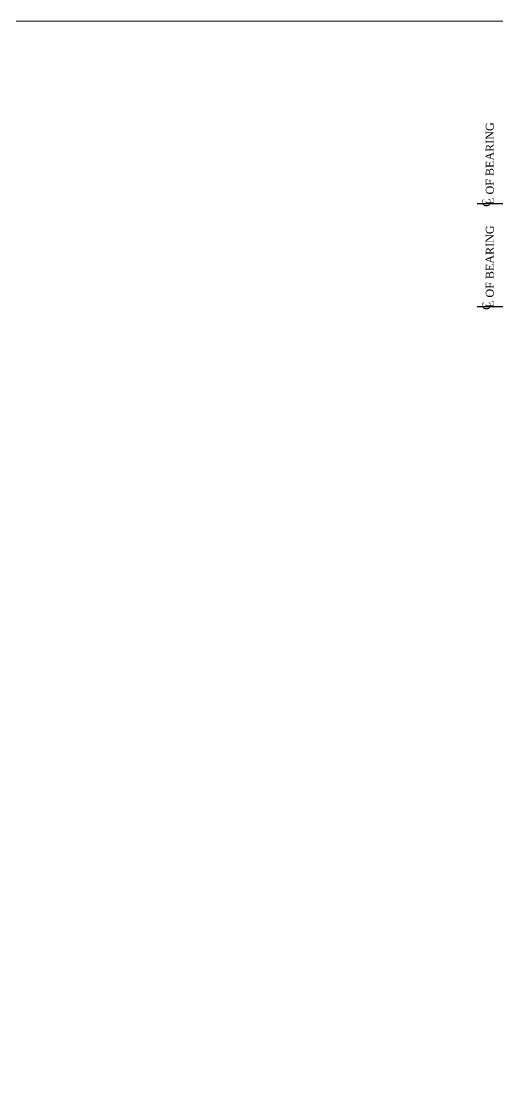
# Model space of a CAD drawing. Header units: millimetres. Extents: x -29779 to 80452, y -13100 to 39577.
# Drawn here: x 52160 to 56093, y 22627 to 31300 of the extents above; entities that cross this region are included whole.
import ezdxf

# ---------------------------------------------------------------- set-up
doc = ezdxf.new("R2010")
doc.units = ezdxf.units.MM
doc.header["$LTSCALE"] = 3
doc.linetypes.add('CENTER', pattern=[50.8, 31.75, -6.35, 6.35, -6.35])
doc.layers.add('Center Line', color=34, linetype='Continuous')
doc.layers.add('Text', color=7, linetype='Continuous')
doc.layers.add('Dimision', color=4, linetype='Continuous', lineweight=13)
doc.styles.get("Standard").update_dxf_attribs({"font": 'times.ttf'})

msp = doc.modelspace()

# ---------------------------------------------------------------- linework, layer by layer
at = {"layer": 'Center Line', "linetype": 'CENTER', "ltscale": 0.15}
for points in [[(55919.94, 29796.76), (65497.21, 29796.76)], [(55919.94, 28946.76), (65497.21, 28946.76)]]:
    msp.add_lwpolyline(points, dxfattribs=at)
at = {"layer": 'Dimision', "linetype": 'Continuous', "ltscale": 0.1}
msp.add_lwpolyline([(21581.98, -2319.84), (80452.5, -2319.84), (80452.5, 31300.4), (21581.98, 31300.4)], close=True, dxfattribs=at)

# ---------------------------------------------------------------- texts
at = {"layer": 'Text', "ltscale": 10, "char_height": 66, "width": 7247.2038, "attachment_point": 1, "rotation": 90}
for s, insert in [('L OF BEARING', (55992.44, 29784.37)), ('C', (55964.36, 29768.44)), ('L OF BEARING', (55992.44, 28934.37)), ('C', (55964.36, 28918.44))]:
    msp.add_mtext(s, dxfattribs=dict(at, insert=insert))

doc.saveas('drawing.dxf')
